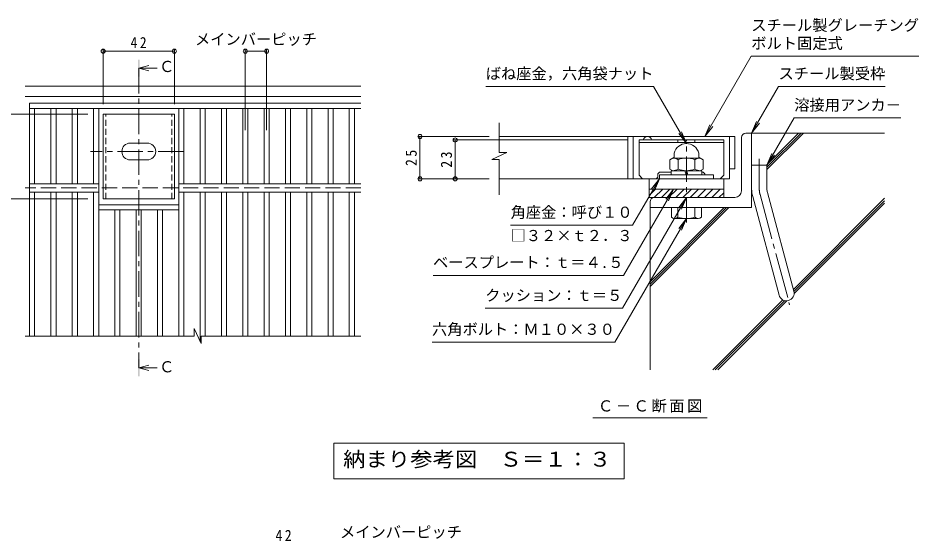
# Model space of a CAD drawing. Units: millimetres at full size, sheet at 1:3. Extents: x -559 to 557, y -406 to 425.
# Drawn here: x -23 to 509, y 39 to 348 of the extents above; entities that cross this region are included whole.
import ezdxf
from ezdxf.enums import TextEntityAlignment as Align

# ---------------------------------------------------------------- set-up
doc = ezdxf.new("R2010")
doc.units = ezdxf.units.MM
doc.header["$LTSCALE"] = 3
doc.header["$PDMODE"] = 32
doc.header["$PDSIZE"] = 2.4
for name, pattern in [('CHAIN1', [8, 5, -1, 1, -1]), ('CHAIN2', [12, 9, -1, 1, -1]), ('DASHED1', [1.8, 1.2, -0.6]), ('DASHED3', [4, 3, -1])]:
    doc.linetypes.add(name, pattern=pattern)
for name, color, linetype, lineweight in [('3-1', 2, 'Continuous', 18), ('3-2', 3, 'Continuous', 18), ('3-4', 7, 'Continuous', 18), ('3-5', 7, 'Continuous', 18), ('3-6', 6, 'Continuous', 9), ('3-8', 4, 'Continuous', 18), ('3-9', 2, 'Continuous', 18)]:
    doc.layers.add(name, color=color, linetype=linetype, lineweight=lineweight)
doc.styles.add('ＭＳ ゴシック', font='')
doc.styles.get('ＭＳ ゴシック').set_extended_font_data('MS Gothic')

msp = doc.modelspace()

# ---------------------------------------------------------------- linework, layer by layer
at = {"layer": '3-1'}
for p, q in [((-18.637, 307.64), (179.6, 307.64)), ((-18.637, 301.64), (179.6, 301.64)), ((27.439, 291.14), (69.439, 291.14)), ((27.439, 241.14), (27.439, 291.14)), ((404.25, 245.999), (404.25, 277.499)), ((406.75, 279.999), (410.25, 279.999)), ((410.25, 235.999), (410.25, 279.999)), ((43.439, 274.139), (53.439, 274.139)), ((343.75, 275.958), (343.75, 255.088)), ((343.75, 275.958), (393.75, 275.958)), ((343.75, 274.458), (393.75, 274.458)), ((366.749, 275.958), (366.749, 274.458)), ((376.749, 275.958), (376.749, 274.458)), ((393.75, 255.088), (393.75, 275.958)), ((43.439, 264.139), (53.439, 264.139)), ((410.25, 260.999), (419.25, 260.999)), ((419.25, 247.184), (419.25, 260.999)), ((354.839, 255.999), (355.839, 256.999)), ((354.839, 253.999), (354.839, 255.999)), ((355.839, 256.999), (362.75, 256.999)), ((380.75, 256.999), (381.661, 256.999)), ((382.661, 255.999), (381.661, 256.999)), ((382.661, 255.299), (382.661, 255.999)), ((345.839, 252.999), (343.75, 255.088)), ((345.839, 252.999), (353.839, 252.999)), ((354.839, 253.999), (353.839, 252.999)), ((388.25, 252.999), (391.661, 252.999)), ((391.661, 252.999), (393.75, 255.088)), ((349.75, 246.999), (393.75, 246.999)), ((349.75, 243.262), (353.487, 246.999)), ((352.729, 241.999), (357.729, 246.999)), ((356.972, 241.999), (361.972, 246.999)), ((361.214, 241.999), (366.214, 246.999)), ((365.457, 241.999), (370.457, 246.999)), ((369.7, 241.999), (374.7, 246.999)), ((373.942, 241.999), (378.942, 246.999)), ((378.185, 241.999), (383.185, 246.999)), ((382.428, 241.999), (387.428, 246.999)), ((386.67, 241.999), (391.67, 246.999)), ((390.913, 241.999), (393.75, 244.836)), ((393.75, 241.999), (393.75, 246.999)), ((419.557, 244.854), (435.149, 186.663)), ((350.25, 239.499), (350.25, 235.999)), ((410.863, 242.525), (426.455, 184.334)), ((410.25, 235.999), (350.25, 235.999)), ((362.865, 230.342), (362.865, 235.999)), ((366.75, 235.999), (366.75, 230.342)), ((376.75, 235.999), (376.75, 230.342)), ((380.635, 230.342), (380.635, 235.999)), ((364.808, 229.599), (378.693, 229.599))]:
    msp.add_line(p, q, dxfattribs=at)
at = {"layer": '3-1', "linetype": 'DASHED1'}
for p, q in [((28.939, 241.14), (28.939, 291.14)), ((67.939, 241.14), (67.939, 291.14))]:
    msp.add_line(p, q, dxfattribs=at)
at = {"layer": '3-1', "linetype": 'CHAIN1'}
msp.add_line((371.75, 227.169), (371.75, 275.935), dxfattribs=at)
at = {"layer": '3-1', "linetype": 'CHAIN2'}
for p, q in [((414.75, 247.184), (414.75, 264.804)), ((415.21, 243.69), (432.671, 178.523))]:
    msp.add_line(p, q, dxfattribs=at)
at = {"layer": '3-1', "linetype": 'DASHED3'}
msp.add_line((179.6, 247.64), (-18.637, 247.64), dxfattribs=at)
at = {"layer": '3-1'}
for points in [[(27.439, 241.14), (69.439, 241.14), (69.439, 291.14)], [(400.25, 241.999), (349.75, 241.999), (349.75, 246.999)]]:
    msp.add_lwpolyline(points, dxfattribs=at)
for centre, radius, start, end in [((406.75, 277.499), 2.5, 90, 180), ((43.439, 269.139), 5, 90, 270), ((53.439, 269.139), 5, 270, 90), ((400.25, 245.999), 4, 270, 0), ((428.25, 247.184), 18, 180, 195), ((428.25, 247.184), 9, 180, 195.00002), ((352.75, 239.499), 2.5, 90, 180), ((364.808, 232.509), 2.91, 228.1237, 311.87611), ((371.75, 246.789), 17.19, 253.09029, 286.90971), ((378.693, 232.509), 2.91, 228.12389, 311.8763), ((430.802, 185.499), 4.5, 195.00014, 14.99991)]:
    msp.add_arc(centre, radius, start, end, dxfattribs=at)
at = {"layer": '3-1', "linetype": 'CHAIN2'}
msp.add_arc((428.25, 247.184), 13.5, 180, 194.99995, dxfattribs=at)
at = {"layer": '3-2'}
for p, q in [((179.6, 297.64), (-16.141, 297.64)), ((-16.141, 160.106), (-16.141, 297.64)), ((179.6, 294.64), (-16.141, 294.64)), ((-13.141, 250.14), (-13.141, 294.64)), ((-3.381, 250.14), (-3.381, 294.64)), ((-0.381, 250.14), (-0.381, 294.64)), ((9.199, 250.14), (9.199, 294.64)), ((12.199, 250.14), (12.199, 294.64)), ((21.779, 250.14), (21.779, 294.64)), ((24.779, 160.106), (24.779, 294.64)), ((72.099, 160.106), (72.099, 294.64)), ((75.099, 250.14), (75.099, 294.64)), ((84.679, 250.14), (84.679, 294.64)), ((87.679, 250.14), (87.679, 294.64)), ((97.259, 250.14), (97.259, 294.64)), ((100.259, 250.14), (100.259, 294.64)), ((109.839, 250.14), (109.839, 294.64)), ((112.839, 250.14), (112.839, 294.64)), ((122.419, 250.14), (122.419, 294.64)), ((125.419, 250.14), (125.419, 294.64)), ((134.999, 250.14), (134.999, 294.64)), ((137.999, 250.14), (137.999, 294.64)), ((147.579, 250.14), (147.579, 294.64)), ((150.579, 250.14), (150.579, 294.64)), ((160.159, 250.14), (160.159, 294.64)), ((163.159, 250.14), (163.159, 294.64)), ((172.739, 250.14), (172.739, 294.64)), ((175.739, 250.14), (175.739, 294.64)), ((261.216, 268.568), (261.216, 285.999)), ((400.25, 277.999), (261.216, 277.999)), ((337.25, 277.999), (337.25, 252.999)), ((340.25, 277.999), (340.25, 252.999)), ((397.25, 277.999), (397.25, 252.999)), ((400.25, 277.999), (400.25, 258.999)), ((256.793, 264.426), (261.216, 264.426)), ((261.216, 243.499), (261.216, 264.426)), ((400.25, 258.999), (397.25, 258.999)), ((24.779, 250.14), (-16.141, 250.14)), ((179.6, 250.14), (72.099, 250.14)), ((397.25, 252.999), (261.216, 252.999)), ((349.75, 246.999), (349.75, 252.999)), ((393.75, 246.999), (393.75, 252.999)), ((24.779, 245.14), (-16.141, 245.14)), ((-13.141, 160.106), (-13.141, 245.14)), ((-3.381, 160.106), (-3.381, 245.14)), ((-0.381, 160.106), (-0.381, 245.14)), ((9.199, 160.106), (9.199, 245.14)), ((12.199, 160.106), (12.199, 245.14)), ((21.779, 160.106), (21.779, 245.14)), ((179.6, 245.14), (72.099, 245.14)), ((75.099, 160.106), (75.099, 245.14)), ((84.679, 156.83), (84.679, 245.14)), ((87.679, 160.106), (87.679, 245.14)), ((97.259, 160.106), (97.259, 245.14)), ((100.259, 160.106), (100.259, 245.14)), ((109.839, 160.106), (109.839, 245.14)), ((112.839, 160.106), (112.839, 245.14)), ((122.419, 160.106), (122.419, 245.14)), ((125.419, 160.106), (125.419, 245.14)), ((134.999, 160.106), (134.999, 245.14)), ((137.999, 160.106), (137.999, 245.14)), ((147.579, 160.106), (147.579, 245.14)), ((150.579, 160.106), (150.579, 245.14)), ((160.159, 160.106), (160.159, 245.14)), ((163.159, 160.106), (163.159, 245.14)), ((172.739, 160.106), (172.739, 245.14)), ((175.739, 160.106), (175.739, 245.14)), ((24.779, 237.64), (72.099, 237.64)), ((24.779, 234.64), (72.099, 234.64)), ((34.359, 160.106), (34.359, 234.64)), ((37.359, 160.106), (37.359, 234.64)), ((46.939, 160.106), (46.939, 234.64)), ((49.939, 160.106), (49.939, 234.64)), ((59.519, 160.106), (59.519, 234.64)), ((62.519, 160.106), (62.519, 234.64)), ((81.07, 160.106), (-18.637, 160.106)), ((85.211, 155.683), (85.211, 160.106)), ((179.6, 160.106), (85.211, 160.106))]:
    msp.add_line(p, q, dxfattribs=at)
for points in [[(256.793, 264.426), (265.713, 268.568), (261.216, 268.568)], [(85.211, 155.683), (81.07, 164.603), (81.07, 160.106)]]:
    msp.add_lwpolyline(points, dxfattribs=at)
msp.add_arc((348.75, 275.499), 2.5, 10.59527, 169.40473, dxfattribs=at)
at = {"layer": '3-4'}
for p, q in [((27.439, 329.29), (27.439, 297.14)), ((27.439, 328.39), (69.439, 328.39)), ((69.439, 329.29), (69.439, 297.14)), ((111.339, 329.29), (111.339, 281.685)), ((111.339, 328.39), (123.919, 328.39)), ((123.919, 329.29), (123.919, 281.685)), ((-29.961, 291.14), (18.439, 291.14)), ((213.531, 277.999), (255.216, 277.999)), ((214.431, 277.999), (214.431, 252.999)), ((234.316, 275.955), (337, 275.955)), ((235.216, 252.999), (235.216, 275.955)), ((213.531, 252.999), (255.216, 252.999)), ((-29.961, 241.14), (18.439, 241.14))]:
    msp.add_line(p, q, dxfattribs=at)
for p in [(27.439, 328.39), (69.439, 328.39), (111.339, 328.39), (123.919, 328.39), (214.431, 277.999), (235.216, 275.955), (214.431, 252.999), (235.216, 252.999)]:
    msp.add_point(p, dxfattribs=at)
at = {"layer": '3-5'}
for p, q in [((410.028, 325.356), (509.028, 325.356)), ((426.125, 307.495), (410.25, 279.999)), ((426.125, 307.495), (489.125, 307.495)), ((435.38, 288.937), (419.25, 260.999)), ((435.38, 288.937), (498.38, 288.937)), ((382.686, 277.999), (385.556, 284.928)), ((410.25, 279.999), (413.12, 286.928)), ((410.25, 279.999), (414.816, 285.949)), ((371.75, 273.799), (367.184, 279.749)), ((371.75, 273.799), (368.88, 280.728)), ((419.25, 260.999), (422.12, 267.928)), ((419.25, 260.999), (423.816, 266.949)), ((339.947, 225.627), (355.75, 252.999)), ((355.75, 252.999), (351.184, 247.048)), ((355.75, 252.999), (352.88, 246.07)), ((364.093, 246.999), (361.223, 240.07)), ((333.96, 176.544), (371.75, 241.999)), ((371.75, 241.999), (367.184, 236.048)), ((371.75, 241.999), (368.88, 235.07)), ((329.55, 156.506), (371.75, 229.599)), ((371.75, 229.599), (367.184, 223.649)), ((371.75, 229.599), (368.88, 222.67)), ((267.947, 225.627), (339.947, 225.627)), ((222.154, 196.008), (334.654, 196.008)), ((252.96, 176.544), (333.96, 176.544)), ((221.55, 156.506), (329.55, 156.506)), ((316.5, 111.819), (384, 111.819)), ((163.643, 96.91), (334.943, 96.91)), ((163.643, 96.91), (163.643, 75.91)), ((334.943, 96.91), (334.943, 75.91)), ((163.643, 75.91), (334.943, 75.91))]:
    msp.add_line(p, q, dxfattribs=at)
at = {"layer": '3-5', "color": 4}
for p, q in [((48.439, 318.39), (54.439, 319.99)), ((48.439, 318.39), (54.439, 316.79)), ((48.439, 318.39), (59.379, 318.39)), ((48.439, 141.346), (54.439, 142.946)), ((48.439, 141.346), (54.439, 139.746)), ((48.439, 141.346), (59.379, 141.346))]:
    msp.add_line(p, q, dxfattribs=at)
at = {"layer": '3-5', "color": 4, "linetype": 'CHAIN1'}
msp.add_line((48.439, 318.39), (48.439, 141.346), dxfattribs=at)
at = {"layer": '3-5'}
for points in [[(410.028, 325.356), (382.686, 277.999), (387.252, 283.949)], [(253.288, 307.495), (352.296, 307.495), (371.75, 273.799)], [(334.654, 196.008), (364.093, 246.999), (359.527, 241.048)]]:
    msp.add_lwpolyline(points, dxfattribs=at)
at = {"layer": '3-5', "color": 4}
for points in [[(47.939, 313.39), (48.939, 313.39), (47.939, 323.39), (48.939, 323.39)], [(47.939, 136.346), (48.939, 136.346), (47.939, 146.346), (48.939, 146.346)]]:
    msp.add_solid(points, dxfattribs=at)
at = {"layer": '3-6'}
for p, q in [((410.25, 279.999), (488.75, 279.999)), ((418.986, 260.999), (437.986, 279.999)), ((419.25, 258.435), (440.814, 279.999)), ((419.25, 259.85), (439.399, 279.999)), ((350.25, 239.499), (350.25, 140.148)), ((434.884, 187.651), (488.75, 241.517)), ((435.181, 186.534), (488.75, 240.104)), ((350.25, 192.264), (393.985, 235.999)), ((350.25, 189.436), (396.813, 235.999)), ((350.25, 190.85), (395.399, 235.999)), ((435.294, 185.233), (488.75, 238.689)), ((387.381, 140.148), (428.735, 181.502)), ((388.796, 140.148), (429.767, 181.119)), ((390.209, 140.148), (431.068, 181.007))]:
    msp.add_line(p, q, dxfattribs=at)
at = {"layer": '3-8', "color": 2, "linetype": 'CHAIN1'}
msp.add_line((74.859, 269.14), (19.859, 269.14), dxfattribs=at)
at = {"layer": '3-9', "color": 5, "lineweight": 9}
for p, q in [((364.5, 268.219), (364.5, 266.084)), ((379, 266.084), (379, 268.219)), ((379.861, 265.299), (363.639, 265.299)), ((366.843, 264.315), (366.843, 258.783)), ((376.657, 264.315), (376.657, 258.783)), ((379.25, 265.651), (381.565, 264.315)), ((381.565, 264.315), (381.565, 258.783)), ((355.75, 255.299), (355.75, 252.999)), ((363.639, 257.799), (361.935, 258.783)), ((380.75, 257.799), (362.75, 257.799)), ((362.75, 255.299), (362.75, 257.799)), ((370.897, 257.799), (371.567, 255.299)), ((371.933, 257.799), (372.603, 255.299)), ((379.861, 257.799), (381.565, 258.783)), ((380.75, 255.299), (380.75, 257.799))]:
    msp.add_line(p, q, dxfattribs=at)
for points in [[(364.25, 265.651), (361.935, 264.315), (361.935, 258.783)], [(387.75, 252.999), (387.75, 255.299), (355.75, 255.299)]]:
    msp.add_lwpolyline(points, dxfattribs=at)
for centre, radius, start, end in [((371.75, 266.299), 7.5, 14.83513, 165.16487), ((364, 266.084), 0.5, 300.00003, 0), ((379.5, 266.084), 0.5, 180, 239.99997), ((363.639, 259.593), 5.705, 55.8457, 90), ((371.75, 252.569), 12.729, 67.32364, 112.67636), ((379.861, 259.593), 5.705, 90, 124.1543), ((363.639, 263.504), 5.705, 270, 304.1543), ((371.75, 270.528), 12.729, 247.32364, 292.67636), ((379.861, 263.504), 5.705, 235.8457, 270)]:
    msp.add_arc(centre, radius, start, end, dxfattribs=at)

# ---------------------------------------------------------------- texts
at = {"layer": '3-4', "color": 2, "style": 'ＭＳ ゴシック'}
for p in [(81.629, 330.19), (167.23, 39.149)]:
    msp.add_text('メインバーピッチ', height=6.598, dxfattribs=at).set_placement(p, align=Align.BOTTOM_LEFT)
at = {"layer": '3-4', "color": 2, "char_height": 6.598, "attachment_point": 7, "style": 'ＭＳ ゴシック'}
for insert in [(43.564, 330.19), (129.165, 39.149)]:
    msp.add_mtext('\\T1.36;\\W0.9;42', dxfattribs=dict(at, insert=insert))
at = {"layer": '3-4', "color": 2, "char_height": 6.598, "attachment_point": 7, "rotation": 90, "style": 'ＭＳ ゴシック'}
for s, insert in [('\\T1.36;\\W0.9;25', (212.631, 260.624)), ('\\T1.36;\\W0.9;23', (233.416, 259.602))]:
    msp.add_mtext(s, dxfattribs=dict(at, insert=insert))
at = {"layer": '3-5', "style": 'ＭＳ ゴシック'}
for s, p in [('スチール製グレーチング', (410.028, 338.439)), ('ボルト固定式', (410.028, 327.756)), ('ばね座金，六角袋ナット', (253.288, 309.895)), ('スチール製受枠', (426.125, 309.895)), ('溶接用アンカ－', (435.38, 291.337)), ('角座金：呼び１０', (267.947, 228.027)), ('□３２×ｔ２．３', (267.947, 214.227)), ('ベースプレート：ｔ＝４.５', (222.154, 198.408)), ('クッション：ｔ＝５', (252.96, 178.944)), ('六角ボルト：Ｍ１０×３０', (221.55, 158.906))]:
    msp.add_text(s, height=6.598, dxfattribs=at).set_placement(p, align=Align.BOTTOM_LEFT)
at = {"layer": '3-5', "color": 2, "style": 'ＭＳ ゴシック'}
for p in [(60.424, 314.093), (60.424, 136.749)]:
    msp.add_text('Ｃ', height=6.598, dxfattribs=at).set_placement(p, align=Align.BOTTOM_LEFT)
at = {"layer": '3-5', "color": 2, "style": 'ＭＳ ゴシック', "width": 1.1}
msp.add_text('納まり参考図\u3000Ｓ＝１：３', height=8.798, dxfattribs=at).set_placement((169.043, 80.41), align=Align.BOTTOM_LEFT)
at = {"layer": '3-5', "insert": (319.5, 114.819), "char_height": 6.598, "attachment_point": 7, "style": 'ＭＳ ゴシック'}
msp.add_mtext('\\T1.17;Ｃ－Ｃ断面図', dxfattribs=at)

doc.saveas('drawing.dxf')
